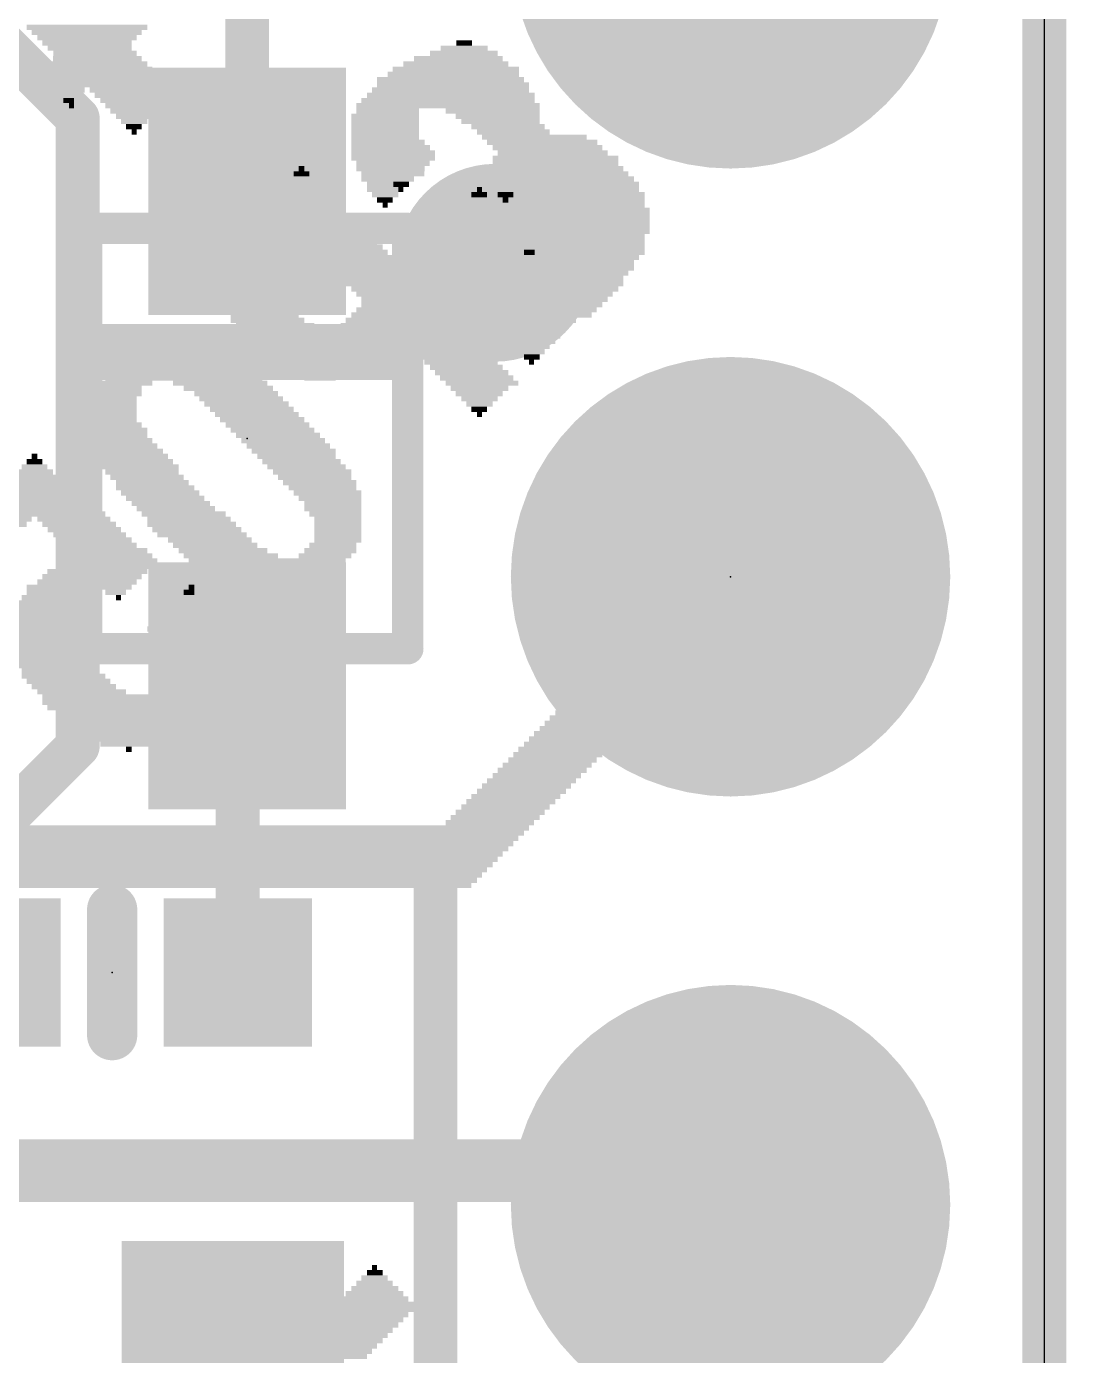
# Model space of a CAD drawing. Extents: x -0.1 to 35.6, y -0.1 to 17.9.
# Drawn here: x 31.44 to 35.65, y 5.74 to 11.12 of the extents above; entities that cross this region are included whole.
import ezdxf

# ---------------------------------------------------------------- set-up
doc = ezdxf.new("R2010")
doc.units = 0
for name, color, linetype in [('1', 12, 'CONTINUOUS'), ('16', 5, 'CONTINUOUS'), ('17', 110, 'CONTINUOUS'), ('18', 110, 'CONTINUOUS'), ('20', 53, 'CONTINUOUS'), ('200', 40, 'CONTINUOUS'), ('201', 6, 'CONTINUOUS'), ('21', 40, 'CONTINUOUS'), ('23', 40, 'CONTINUOUS')]:
    doc.layers.add(name, color=color, linetype=linetype)

# ---------------------------------------------------------------- blocks, each defined once
blk = doc.blocks.new('RECT')
blk.add_solid([(-0.5, -0.5), (0.5, -0.5), (-0.5, 0.5), (0.5, 0.5)])
blk = doc.blocks.new('ROUNDP')
at = {"const_width": 0.5}
blk.add_lwpolyline([(0, -0.25, 1), (0, 0.25, 1), (0, -0.25)], format="xyb", dxfattribs=at)
blk = doc.blocks.new('ROUNDV')
at = {"const_width": 0.5}
blk.add_lwpolyline([(0, -0.25, 1), (0, 0.25, 1), (0, -0.25)], format="xyb", dxfattribs=at)

msp = doc.modelspace()

# ---------------------------------------------------------------- linework, layer by layer
at = {"layer": '1', "const_width": 0.1778}
for points in [[(35.56, 0), (35.56, 17.78)], [(32.3342, 10.4488), (32.3342, 11.9688)], [(31.1019, 11.2917), (31.6484, 10.7452)], [(31.6484, 10.7452), (31.6484, 8.2045)], [(32.2961, 8.4107), (32.3342, 8.4488)], [(32.2961, 7.2898), (32.2961, 8.4107)], [(31.6484, 8.2045), (31.0069, 7.563)]]:
    msp.add_lwpolyline(points, dxfattribs=at)
at = {"layer": '1', "const_width": 0.0889}
for points in [[(31.6929, 10.7452, 1), (31.604, 10.7452)], [(31.617, 10.7138, 1), (31.6798, 10.7766)], [(32.2898, 10.4488, 1), (32.3787, 10.4488)], [(32.3406, 8.4107, 1), (32.2517, 8.4107)], [(32.3656, 8.4174, 1), (32.3028, 8.4802)], [(32.2647, 8.4421, 1), (32.3275, 8.3793)], [(31.6798, 8.1731, 1), (31.617, 8.2359)], [(31.604, 8.2045, 1), (31.6929, 8.2045)], [(32.2517, 7.2898, 1), (32.3406, 7.2898)]]:
    msp.add_lwpolyline(points, format="xyb", dxfattribs=at)
at = {"layer": '16', "const_width": 0.1778}
for points in [[(35.56, 0), (35.56, 17.78)], [(33.0962, 7.6962), (34.29, 8.89)], [(33.0962, 4.9022), (33.0962, 7.6962)], [(34.29, 5.461), (34.29, 6.35)]]:
    msp.add_lwpolyline(points, dxfattribs=at)
at = {"layer": '16', "const_width": 0.0889}
for points in [[(34.3214, 8.8586, 1), (34.2586, 8.9214)], [(33.0648, 7.7276, 1), (33.1276, 7.6648)], [(33.1407, 7.6962, 1), (33.0518, 7.6962)], [(34.3344, 6.35, 1), (34.2456, 6.35)]]:
    msp.add_lwpolyline(points, format="xyb", dxfattribs=at)
at = {"layer": '20'}
msp.add_line((35.56, 1.27), (35.56, 16.51), dxfattribs=at)
at = {"layer": '21'}
for points, const_width in [([(31.6842, 10.3306, 1), (31.6842, 10.267)], 0.0635), ([(31.7159, 10.2988, 1), (31.6525, 10.2988)], 0.0635), ([(33.016, 10.2988, 1), (32.9524, 10.2988)], 0.0635), ([(32.9842, 10.267, 1), (32.9842, 10.3306)], 0.0635), ([(31.7342, 9.8806, 1), (31.7342, 9.8171)], 0.0635), ([(32.966, 9.8488, 1), (32.9025, 9.8488)], 0.0635), ([(32.9342, 9.8171, 1), (32.9342, 9.8806)], 0.0635), ([(31.7342, 9.7806, 1), (31.7342, 9.7171)], 0.0635), ([(32.9342, 9.7171, 1), (32.9342, 9.7806)], 0.0635), ([(32.9025, 9.7488, 1), (32.966, 9.7488)], 0.0635), ([(31.6842, 8.6306, 1), (31.6842, 8.5671)], 0.0635), ([(32.9842, 8.5671, 1), (32.9842, 8.6306)], 0.0635), ([(31.6525, 8.5988, 1), (31.7159, 8.5988)], 0.0635), ([(32.9524, 8.5988, 1), (33.016, 8.5988)], 0.0635), ([(31.8389, 7.5438, 1), (31.7373, 7.5438)], 0.1016), ([(31.7373, 7.0358, 1), (31.8389, 7.0358)], 0.1016), ([(32.326, 6.4276, 1), (32.326, 6.5292)], 0.1016)]:
    msp.add_lwpolyline(points, format="xyb", dxfattribs=dict(at, const_width=const_width))
for points, const_width in [([(31.6842, 8.5988), (31.6842, 10.2988)], 0.127), ([(31.6842, 10.2988), (32.9842, 10.2988)], 0.127), ([(32.9842, 10.2988), (32.9842, 8.5988)], 0.127), ([(31.7342, 9.8488), (32.9342, 9.8488)], 0.127), ([(32.9342, 9.8488), (32.9342, 9.7488)], 0.127), ([(32.9342, 9.7488), (31.7342, 9.7488)], 0.127), ([(32.9842, 8.5988), (31.6842, 8.5988)], 0.127), ([(31.7881, 7.5438), (31.7881, 7.0358)], 0.2032), ([(28.126, 6.4784), (32.326, 6.4784)], 0.2032)]:
    msp.add_lwpolyline(points, dxfattribs=dict(at, const_width=const_width))
at = {"layer": '23'}
for p in [(32.3342, 9.4488), (34.29, 8.89), (31.7881, 7.2898)]:
    msp.add_point(p, dxfattribs=at)

# ---------------------------------------------------------------- block references
at = {"layer": '1', "yscale": 0.8, "rotation": 90}
for p in [(32.3342, 10.4488), (32.3342, 8.4488)]:
    msp.add_blockref('RECT', p, dxfattribs=at)
at = {"layer": '1', "xscale": 0.6, "yscale": 0.6}
for p in [(31.2801, 7.2898), (32.2961, 7.2898)]:
    msp.add_blockref('RECT', p, dxfattribs=at)
at = {"layer": '1', "xscale": 0.9, "yscale": 0.9, "rotation": 180}
msp.add_blockref('RECT', (32.276, 5.753), dxfattribs=at)
at = {"layer": '17', "xscale": 1.778, "yscale": 1.778, "rotation": 180}
for p in [(34.29, 11.43), (34.29, 11.43), (34.29, 8.89), (34.29, 8.89), (34.29, 6.35), (34.29, 6.35)]:
    msp.add_blockref('ROUNDP', p, dxfattribs=at)
at = {"layer": '18', "xscale": 0.8001, "yscale": 0.8001}
msp.add_blockref('ROUNDV', (33.3375, 10.16), dxfattribs=at)
msp.add_blockref('ROUNDV', (33.3375, 10.16), dxfattribs=at)
at = {"layer": '200'}
for p, xscale, yscale in [((33.2118, 11.0278), 0.1905, 0.0211), ((33.2118, 11.049), 0.0635, 0.0213), ((33.2003, 10.9643), 0.381, 0.0211), ((33.1991, 10.9855), 0.3378, 0.0213), ((33.2105, 11.0067), 0.2743, 0.0211), ((33.2003, 10.9008), 0.508, 0.0211), ((33.2003, 10.922), 0.4674, 0.0213), ((33.2118, 10.9432), 0.4445, 0.0211), ((33.02, 10.8585), 0.2337, 0.0213), ((33.2003, 10.8797), 0.5486, 0.0211), ((33.3273, 10.8585), 0.2946, 0.0213), ((32.9578, 10.795), 0.1905, 0.0213), ((32.9781, 10.8162), 0.1905, 0.0211), ((32.9883, 10.8373), 0.2108, 0.0211), ((33.3591, 10.8373), 0.2769, 0.0211), ((33.3705, 10.8162), 0.254, 0.0211), ((33.401, 10.795), 0.2337, 0.0213), ((32.9349, 10.7527), 0.1905, 0.0211), ((32.9463, 10.7738), 0.1676, 0.0211), ((33.401, 10.7738), 0.2337, 0.0211), ((33.4124, 10.7527), 0.2108, 0.0211), ((32.9349, 10.7315), 0.1905, 0.0213), ((32.9349, 10.7103), 0.1905, 0.0211), ((32.9349, 10.6892), 0.1905, 0.0211), ((33.4226, 10.7315), 0.1905, 0.0213), ((33.4226, 10.7103), 0.1905, 0.0211), ((33.4226, 10.6892), 0.1499, 0.0211), ((32.9349, 10.668), 0.1905, 0.0213), ((32.9463, 10.6468), 0.2134, 0.0211), ((33.4226, 10.668), 0.1499, 0.0213), ((33.4112, 10.6468), 0.127, 0.0211), ((33.6245, 10.6468), 0.254, 0.0211), ((33.6232, 10.668), 0.1702, 0.0213), ((32.9565, 10.6257), 0.2337, 0.0211), ((32.9667, 10.6045), 0.254, 0.0213), ((32.9781, 10.5833), 0.2311, 0.0211), ((33.5813, 10.5833), 0.508, 0.0211), ((33.5699, 10.6045), 0.4445, 0.0213), ((33.5598, 10.6257), 0.4242, 0.0211), ((32.9679, 10.5622), 0.2108, 0.0211), ((32.9679, 10.541), 0.1702, 0.0213), ((33.5813, 10.541), 0.5486, 0.0213), ((33.5813, 10.5622), 0.508, 0.0211), ((32.9565, 10.5198), 0.1473, 0.0211), ((32.9565, 10.4987), 0.1067, 0.0211), ((32.9578, 10.4775), 0.0635, 0.0213), ((33.3693, 10.4987), 0.2108, 0.0211), ((33.5801, 10.5198), 0.5918, 0.0211), ((33.3807, 10.4775), 0.1473, 0.0213), ((33.7299, 10.4987), 0.3378, 0.0211), ((33.7503, 10.4775), 0.3378, 0.0213), ((32.9565, 10.4563), 0.0203, 0.0211), ((33.3807, 10.4563), 0.1067, 0.0211), ((33.3794, 10.4352), 0.0635, 0.0211), ((33.7706, 10.4563), 0.2972, 0.0211), ((33.7934, 10.4352), 0.2972, 0.0211), ((33.3794, 10.414), 0.0229, 0.0213), ((33.8036, 10.414), 0.2769, 0.0213), ((33.815, 10.3928), 0.254, 0.0211), ((33.8252, 10.3717), 0.2743, 0.0211), ((33.8353, 10.3505), 0.254, 0.0213), ((33.8455, 10.3293), 0.2337, 0.0211), ((33.8569, 10.3082), 0.2108, 0.0211), ((33.8569, 10.287), 0.2108, 0.0213), ((33.8468, 10.2658), 0.1905, 0.0211), ((33.4759, 10.2023), 0.0432, 0.0211), ((33.8468, 10.2447), 0.1905, 0.0211), ((33.8468, 10.2235), 0.1905, 0.0213), ((33.8468, 10.2023), 0.1905, 0.0211), ((33.4747, 10.16), 0.127, 0.0213), ((33.4759, 10.1812), 0.0838, 0.0211), ((33.8137, 10.16), 0.1702, 0.0213), ((33.8239, 10.1812), 0.1905, 0.0211), ((33.6017, 10.0965), 0.508, 0.0213), ((33.622, 10.1177), 0.508, 0.0211), ((33.4861, 10.1388), 0.1905, 0.0211), ((33.7934, 10.1388), 0.2108, 0.0211), ((33.5813, 10.0753), 0.508, 0.0211), ((33.5915, 10.0542), 0.4877, 0.0211), ((33.5801, 10.033), 0.4242, 0.0213), ((33.5813, 10.0118), 0.381, 0.0211), ((33.5813, 9.9907), 0.3404, 0.0211), ((33.5813, 9.9695), 0.254, 0.0213), ((33.5813, 9.9483), 0.1676, 0.0211)]:
    msp.add_blockref('RECT', p, dxfattribs=dict(at, xscale=xscale, yscale=yscale))
at = {"layer": '201', "rotation": 180}
for p, xscale, yscale in [((31.6865, 11.1125), 0.4877, 0.0213), ((31.6852, 11.0913), 0.4445, 0.0211), ((31.6865, 11.0702), 0.4013, 0.0211), ((31.6865, 11.049), 0.3607, 0.0213), ((31.6967, 11.0278), 0.3404, 0.0211), ((31.7284, 10.9643), 0.4039, 0.0211), ((31.7183, 11.0067), 0.3378, 0.0211), ((31.7284, 10.9855), 0.3581, 0.0213), ((33.0937, 10.9643), 0.254, 0.0211), ((33.0835, 10.9855), 0.1473, 0.0213), ((31.7284, 10.922), 0.4851, 0.0213), ((31.7284, 10.9432), 0.4445, 0.0211), ((31.75, 10.9008), 0.4877, 0.0211), ((33.0937, 10.9008), 0.4674, 0.0211), ((33.0937, 10.922), 0.381, 0.0213), ((33.0937, 10.9432), 0.3404, 0.0211), ((31.7703, 10.8797), 0.4877, 0.0211), ((31.6128, 10.8585), 0.127, 0.0213), ((31.8656, 10.8585), 0.3378, 0.0213), ((33.1153, 10.8585), 0.5512, 0.0213), ((33.1038, 10.8797), 0.4877, 0.0211), ((31.6128, 10.8373), 0.0864, 0.0211), ((31.6116, 10.8162), 0.0432, 0.0211), ((31.623, 10.795), 0.0203, 0.0213), ((31.8872, 10.8373), 0.3404, 0.0211), ((31.877, 10.8162), 0.2743, 0.0211), ((31.877, 10.795), 0.2337, 0.0213), ((33.1153, 10.795), 0.6782, 0.0213), ((33.114, 10.8162), 0.635, 0.0211), ((33.1153, 10.8373), 0.5918, 0.0211), ((31.8757, 10.7738), 0.1905, 0.0211), ((31.877, 10.7527), 0.1473, 0.0211), ((32.8714, 10.7527), 0.2311, 0.0211), ((32.893, 10.7738), 0.2337, 0.0211), ((33.3058, 10.7738), 0.3378, 0.0211), ((33.3362, 10.7527), 0.3175, 0.0211), ((31.877, 10.7315), 0.1067, 0.0213), ((31.8757, 10.7103), 0.0635, 0.0211), ((31.877, 10.6892), 0.0203, 0.0211), ((32.8612, 10.7315), 0.2108, 0.0213), ((32.8612, 10.7103), 0.2108, 0.0211), ((32.8612, 10.6892), 0.2108, 0.0211), ((33.3591, 10.7315), 0.3175, 0.0213), ((33.3896, 10.7103), 0.2972, 0.0211), ((33.4112, 10.6892), 0.2946, 0.0211), ((32.8612, 10.668), 0.2108, 0.0213), ((32.8612, 10.6468), 0.2108, 0.0211), ((33.4327, 10.668), 0.2972, 0.0213), ((33.4531, 10.6468), 0.2972, 0.0211), ((32.8612, 10.6257), 0.2108, 0.0211), ((32.8828, 10.5833), 0.254, 0.0211), ((32.8714, 10.6045), 0.2311, 0.0213), ((33.4759, 10.6257), 0.2972, 0.0211), ((33.4963, 10.6045), 0.2972, 0.0213), ((33.5166, 10.5833), 0.2972, 0.0211), ((32.5539, 10.541), 0.0229, 0.0213), ((32.893, 10.5622), 0.2337, 0.0211), ((32.9032, 10.541), 0.254, 0.0213), ((33.5382, 10.5622), 0.2946, 0.0211), ((33.5598, 10.541), 0.2972, 0.0213), ((32.5539, 10.4775), 0.1499, 0.0213), ((32.5539, 10.4987), 0.1041, 0.0211), ((32.5539, 10.5198), 0.0635, 0.0211), ((32.9235, 10.5198), 0.254, 0.0211), ((32.9032, 10.4987), 0.2134, 0.0211), ((32.9032, 10.4775), 0.1676, 0.0213), ((33.5801, 10.5198), 0.2972, 0.0211), ((33.6017, 10.4987), 0.2946, 0.0211), ((33.6232, 10.4775), 0.2972, 0.0213), ((32.5539, 10.4352), 0.2311, 0.0211), ((32.5539, 10.4563), 0.1905, 0.0211), ((32.893, 10.4563), 0.1473, 0.0211), ((32.893, 10.4352), 0.1067, 0.0211), ((33.2727, 10.4352), 0.0635, 0.0211), ((33.274, 10.4563), 0.0203, 0.0211), ((33.6334, 10.4563), 0.2769, 0.0211), ((33.655, 10.4352), 0.2743, 0.0211), ((32.5539, 10.3717), 0.3581, 0.0211), ((32.5539, 10.3928), 0.3175, 0.0211), ((32.5539, 10.414), 0.2769, 0.0213), ((32.8917, 10.414), 0.0635, 0.0213), ((32.893, 10.3928), 0.0203, 0.0211), ((33.2727, 10.3717), 0.1905, 0.0211), ((33.274, 10.3928), 0.1473, 0.0211), ((33.274, 10.414), 0.1067, 0.0213), ((33.6753, 10.414), 0.2743, 0.0213), ((33.6855, 10.3928), 0.254, 0.0211), ((33.7083, 10.3717), 0.254, 0.0211), ((32.5539, 10.3293), 0.4445, 0.0211), ((32.5539, 10.3505), 0.4039, 0.0213), ((33.274, 10.3293), 0.2743, 0.0211), ((33.274, 10.3505), 0.2337, 0.0213), ((33.7287, 10.3505), 0.254, 0.0213), ((33.7287, 10.3293), 0.254, 0.0211), ((32.5539, 10.287), 0.5309, 0.0213), ((32.4053, 10.2658), 0.2337, 0.0211), ((32.5539, 10.3082), 0.4851, 0.0211), ((32.6911, 10.2658), 0.2972, 0.0211), ((33.2003, 10.2658), 0.254, 0.0211), ((33.2207, 10.287), 0.254, 0.0213), ((33.241, 10.3082), 0.254, 0.0211), ((33.7401, 10.3082), 0.2311, 0.0211), ((33.7604, 10.287), 0.2311, 0.0213), ((33.7604, 10.2658), 0.2311, 0.0211), ((32.3634, 10.2235), 0.2311, 0.0213), ((32.3634, 10.2023), 0.2311, 0.0211), ((32.385, 10.2447), 0.2337, 0.0211), ((32.7127, 10.2447), 0.2946, 0.0211), ((32.7343, 10.2235), 0.2972, 0.0213), ((32.7546, 10.2023), 0.2972, 0.0211), ((33.1673, 10.2235), 0.2743, 0.0213), ((33.1788, 10.2023), 0.2972, 0.0211), ((33.1775, 10.2447), 0.254, 0.0211), ((33.782, 10.2235), 0.2337, 0.0213), ((33.782, 10.2023), 0.2337, 0.0211), ((33.7706, 10.2447), 0.2108, 0.0211), ((32.3418, 10.1812), 0.2337, 0.0211), ((32.3317, 10.16), 0.2134, 0.0213), ((32.7762, 10.1812), 0.2946, 0.0211), ((32.7978, 10.16), 0.2972, 0.0213), ((33.1991, 10.1812), 0.2972, 0.0211), ((33.2207, 10.16), 0.2946, 0.0213), ((33.782, 10.1812), 0.2337, 0.0211), ((33.7706, 10.16), 0.2108, 0.0213), ((32.3317, 10.1388), 0.2134, 0.0211), ((32.3317, 10.1177), 0.2134, 0.0211), ((32.3317, 10.0965), 0.2134, 0.0213), ((32.8181, 10.1388), 0.2972, 0.0211), ((32.8397, 10.1177), 0.2946, 0.0211), ((32.8612, 10.0965), 0.2972, 0.0213), ((33.2422, 10.1388), 0.2972, 0.0211), ((33.2727, 10.1177), 0.3175, 0.0211), ((33.2956, 10.0965), 0.3175, 0.0213), ((33.7401, 10.0965), 0.2311, 0.0213), ((33.7604, 10.1177), 0.2311, 0.0211), ((33.7706, 10.1388), 0.2108, 0.0211), ((32.3317, 10.0753), 0.2134, 0.0211), ((32.3317, 10.0542), 0.2134, 0.0211), ((32.8816, 10.0753), 0.2972, 0.0211), ((32.9032, 10.0542), 0.2946, 0.0211), ((33.3375, 10.0753), 0.3607, 0.0211), ((33.5064, 10.0542), 0.6579, 0.0211), ((33.7185, 10.0753), 0.2743, 0.0211), ((32.3418, 10.033), 0.2337, 0.0213), ((32.352, 10.0118), 0.254, 0.0211), ((32.3748, 9.9907), 0.254, 0.0211), ((32.9248, 10.033), 0.2972, 0.0213), ((32.9451, 10.0118), 0.2972, 0.0211), ((32.9552, 9.9907), 0.3175, 0.0211), ((33.5064, 10.033), 0.6121, 0.0213), ((33.5064, 10.0118), 0.5715, 0.0211), ((33.5064, 9.9907), 0.5309, 0.0211), ((32.3748, 9.9695), 0.254, 0.0213), ((32.4053, 9.9483), 0.2743, 0.0211), ((32.9565, 9.9483), 0.4013, 0.0211), ((32.9565, 9.9695), 0.3607, 0.0213), ((33.5064, 9.9695), 0.4851, 0.0213), ((33.5064, 9.9483), 0.4445, 0.0211), ((32.4168, 9.9272), 0.2972, 0.0211), ((32.4472, 9.906), 0.3175, 0.0213), ((32.766, 9.8848), 0.9093, 0.0211), ((32.9565, 9.906), 0.4877, 0.0213), ((32.9552, 9.9272), 0.4445, 0.0211), ((33.4213, 9.9272), 0.2337, 0.0211), ((33.4429, 9.906), 0.2311, 0.0213), ((33.4645, 9.8848), 0.2337, 0.0211), ((33.6232, 9.9272), 0.0838, 0.0211), ((32.0573, 9.8425), 0.254, 0.0213), ((32.0459, 9.8637), 0.1499, 0.0211), ((32.6276, 9.8637), 0.5918, 0.0211), ((32.6276, 9.8425), 0.5512, 0.0213), ((33.0937, 9.8637), 0.2946, 0.0211), ((33.1153, 9.8425), 0.2972, 0.0213), ((33.4848, 9.8637), 0.2337, 0.0211), ((33.4861, 9.8425), 0.1905, 0.0213), ((32.0662, 9.779), 0.4445, 0.0213), ((32.0675, 9.8002), 0.4013, 0.0211), ((32.0561, 9.8213), 0.3378, 0.0211), ((32.6174, 9.8213), 0.5309, 0.0211), ((32.6276, 9.8002), 0.4648, 0.0211), ((32.6276, 9.779), 0.4242, 0.0213), ((33.1356, 9.8213), 0.2972, 0.0211), ((33.1572, 9.8002), 0.2946, 0.0211), ((33.1788, 9.779), 0.2972, 0.0213), ((33.4848, 9.8213), 0.1473, 0.0211), ((33.4848, 9.8002), 0.1067, 0.0211), ((33.4861, 9.779), 0.0635, 0.0213), ((32.0675, 9.7578), 0.5283, 0.0211), ((32.0777, 9.7367), 0.5486, 0.0211), ((32.6288, 9.7578), 0.381, 0.0211), ((32.6276, 9.7367), 0.3378, 0.0211), ((33.1991, 9.7578), 0.2972, 0.0211), ((33.2207, 9.7367), 0.2946, 0.0211), ((33.4848, 9.7578), 0.0203, 0.0211), ((31.8453, 9.6732), 0.2108, 0.0211), ((32.0777, 9.6943), 0.635, 0.0211), ((32.0777, 9.7155), 0.5944, 0.0213), ((32.225, 9.6732), 0.381, 0.0211), ((32.6288, 9.7155), 0.254, 0.0213), ((32.6288, 9.6943), 0.127, 0.0211), ((33.2422, 9.7155), 0.2972, 0.0213), ((33.2626, 9.6943), 0.2972, 0.0211), ((33.2842, 9.6732), 0.2946, 0.0211), ((31.8122, 9.6308), 0.1905, 0.0211), ((31.8237, 9.652), 0.1676, 0.0213), ((32.258, 9.652), 0.3607, 0.0213), ((32.2898, 9.6308), 0.3378, 0.0211), ((33.274, 9.652), 0.2337, 0.0213), ((33.2727, 9.6308), 0.1905, 0.0211), ((31.7919, 9.5885), 0.1905, 0.0213), ((31.7919, 9.5673), 0.1905, 0.0211), ((31.8021, 9.6097), 0.1702, 0.0211), ((32.3101, 9.6097), 0.3378, 0.0211), ((32.3317, 9.5885), 0.3404, 0.0213), ((32.3533, 9.5673), 0.3378, 0.0211), ((33.274, 9.6097), 0.1473, 0.0211), ((33.274, 9.5885), 0.1067, 0.0213), ((33.2727, 9.5673), 0.0635, 0.0211), ((31.7919, 9.5462), 0.1905, 0.0211), ((31.7919, 9.525), 0.1905, 0.0213), ((31.8021, 9.5038), 0.2108, 0.0211), ((32.3736, 9.5462), 0.3378, 0.0211), ((32.3952, 9.525), 0.3404, 0.0213), ((32.4168, 9.5038), 0.3378, 0.0211), ((33.274, 9.5462), 0.0203, 0.0211), ((31.8135, 9.4827), 0.2337, 0.0211), ((31.8135, 9.4615), 0.2337, 0.0213), ((32.4371, 9.4827), 0.3378, 0.0211), ((32.4587, 9.4615), 0.3404, 0.0213), ((31.8237, 9.4403), 0.254, 0.0211), ((31.844, 9.4192), 0.254, 0.0211), ((31.8554, 9.398), 0.2769, 0.0213), ((32.4802, 9.4403), 0.3378, 0.0211), ((32.5006, 9.4192), 0.3378, 0.0211), ((32.5222, 9.398), 0.3404, 0.0213), ((31.4744, 9.3557), 0.0635, 0.0211), ((31.4744, 9.3768), 0.0229, 0.0211), ((31.8656, 9.3768), 0.2972, 0.0211), ((31.8872, 9.3557), 0.2946, 0.0211), ((32.5336, 9.3768), 0.3175, 0.0211), ((32.5539, 9.3557), 0.3175, 0.0211), ((31.4846, 9.2922), 0.2108, 0.0211), ((31.4744, 9.3133), 0.1499, 0.0211), ((31.4744, 9.3345), 0.1041, 0.0213), ((31.8986, 9.3345), 0.3175, 0.0213), ((31.9088, 9.3133), 0.2972, 0.0211), ((31.9291, 9.2922), 0.2972, 0.0211), ((32.5742, 9.3345), 0.3175, 0.0213), ((32.5971, 9.3133), 0.3175, 0.0211), ((32.6073, 9.2922), 0.2972, 0.0211), ((31.4846, 9.2498), 0.2972, 0.0211), ((31.4858, 9.271), 0.254, 0.0213), ((31.9621, 9.2498), 0.3175, 0.0211), ((31.9507, 9.271), 0.2946, 0.0213), ((32.6276, 9.271), 0.2972, 0.0213), ((32.639, 9.2498), 0.2743, 0.0211), ((31.4846, 9.1863), 0.4242, 0.0211), ((31.4858, 9.2075), 0.381, 0.0213), ((31.4858, 9.2287), 0.3404, 0.0211), ((31.9824, 9.2287), 0.3175, 0.0211), ((32.0027, 9.2075), 0.3175, 0.0213), ((32.0256, 9.1863), 0.3175, 0.0211), ((32.6593, 9.2287), 0.2743, 0.0211), ((32.6695, 9.2075), 0.254, 0.0213), ((32.6809, 9.1863), 0.2311, 0.0211), ((31.496, 9.144), 0.5283, 0.0213), ((31.4846, 9.1652), 0.4648, 0.0211), ((32.0459, 9.1652), 0.3175, 0.0211), ((32.0777, 9.144), 0.3404, 0.0213), ((32.6809, 9.1652), 0.2311, 0.0211), ((32.6911, 9.144), 0.2108, 0.0213), ((31.3157, 9.1017), 0.254, 0.0211), ((31.336, 9.1228), 0.254, 0.0211), ((31.6332, 9.1228), 0.2946, 0.0211), ((31.6547, 9.1017), 0.2972, 0.0211), ((31.6751, 9.0805), 0.2972, 0.0213), ((32.0993, 9.1228), 0.3378, 0.0211), ((32.1094, 9.1017), 0.3581, 0.0211), ((32.131, 9.0805), 0.3607, 0.0213), ((32.7012, 9.1228), 0.1905, 0.0211), ((32.7012, 9.1017), 0.1905, 0.0211), ((32.7012, 9.0805), 0.1905, 0.0213), ((31.6967, 9.0593), 0.2946, 0.0211), ((31.7284, 9.0382), 0.2769, 0.0211), ((32.1513, 9.0593), 0.3607, 0.0211), ((32.1831, 9.0382), 0.3378, 0.0211), ((32.7012, 9.0593), 0.1905, 0.0211), ((32.7012, 9.0382), 0.1905, 0.0211), ((31.75, 9.017), 0.2743, 0.0213), ((31.7818, 8.9958), 0.2972, 0.0211), ((31.8033, 8.9747), 0.2946, 0.0211), ((32.2047, 9.017), 0.3404, 0.0213), ((32.2364, 8.9958), 0.3581, 0.0211), ((32.2682, 8.9747), 0.381, 0.0211), ((32.6492, 8.9747), 0.2134, 0.0211), ((32.6707, 8.9958), 0.2108, 0.0211), ((32.6809, 9.017), 0.1905, 0.0213), ((34.3002, 8.9747), 0.1676, 0.0211), ((34.3002, 8.9958), 0.127, 0.0211), ((31.7602, 8.9323), 0.381, 0.0211), ((31.8237, 8.9535), 0.2946, 0.0213), ((32.4155, 8.9535), 0.635, 0.0213), ((32.4168, 8.9323), 0.5918, 0.0211), ((34.3002, 8.9323), 0.254, 0.0211), ((34.3002, 8.9535), 0.2134, 0.0213), ((31.6865, 8.8688), 0.4013, 0.0211), ((31.7068, 8.89), 0.4013, 0.0213), ((31.7284, 8.9112), 0.4039, 0.0211), ((32.4168, 8.9112), 0.5512, 0.0211), ((32.4155, 8.89), 0.508, 0.0213), ((32.4269, 8.8688), 0.4445, 0.0211), ((34.2684, 8.8688), 0.3175, 0.0211), ((34.2786, 8.89), 0.2972, 0.0213), ((34.29, 8.9112), 0.2743, 0.0211), ((31.5493, 8.8053), 0.254, 0.0211), ((31.6547, 8.8477), 0.4242, 0.0211), ((31.5697, 8.8265), 0.254, 0.0213), ((31.8021, 8.8265), 0.0838, 0.0213), ((31.8135, 8.8053), 0.0203, 0.0211), ((32.0993, 8.8053), 0.0838, 0.0211), ((32.0993, 8.8265), 0.0432, 0.0213), ((32.1094, 8.8477), 0.0229, 0.0211), ((32.4269, 8.8477), 0.4039, 0.0211), ((32.4371, 8.8265), 0.3378, 0.0213), ((32.4383, 8.8053), 0.254, 0.0211), ((34.2265, 8.8053), 0.3607, 0.0211), ((34.2468, 8.8265), 0.3607, 0.0213), ((34.2583, 8.8477), 0.3378, 0.0211), ((31.5278, 8.7842), 0.2565, 0.0211), ((31.5163, 8.763), 0.2337, 0.0213), ((32.0993, 8.763), 0.1702, 0.0213), ((32.098, 8.7842), 0.127, 0.0211), ((32.4371, 8.7842), 0.1702, 0.0211), ((34.1833, 8.763), 0.3607, 0.0213), ((34.2049, 8.7842), 0.3581, 0.0211), ((31.496, 8.7418), 0.2337, 0.0211), ((31.496, 8.7207), 0.2337, 0.0211), ((31.496, 8.6995), 0.2337, 0.0213), ((32.0878, 8.6995), 0.2743, 0.0213), ((32.0878, 8.7207), 0.2337, 0.0211), ((32.0993, 8.7418), 0.2108, 0.0211), ((34.1198, 8.6995), 0.3607, 0.0213), ((34.1414, 8.7207), 0.3581, 0.0211), ((34.163, 8.7418), 0.3607, 0.0211), ((31.496, 8.6783), 0.2337, 0.0211), ((31.496, 8.6572), 0.2337, 0.0211), ((32.0777, 8.6783), 0.2946, 0.0211), ((32.0878, 8.6572), 0.2743, 0.0211), ((34.0779, 8.6572), 0.3581, 0.0211), ((34.0995, 8.6783), 0.3607, 0.0211), ((31.5062, 8.636), 0.254, 0.0213), ((31.5062, 8.6148), 0.254, 0.0211), ((31.5176, 8.5937), 0.2769, 0.0211), ((32.1094, 8.636), 0.2769, 0.0213), ((32.1208, 8.6148), 0.254, 0.0211), ((32.131, 8.5937), 0.2337, 0.0211), ((34.0144, 8.5937), 0.3581, 0.0211), ((34.036, 8.6148), 0.3607, 0.0211), ((34.0563, 8.636), 0.3607, 0.0213), ((31.5278, 8.5725), 0.2972, 0.0213), ((31.5481, 8.5513), 0.2972, 0.0211), ((32.131, 8.5725), 0.2337, 0.0213), ((32.131, 8.5513), 0.2337, 0.0211), ((33.9725, 8.5513), 0.3607, 0.0211), ((33.9928, 8.5725), 0.3607, 0.0213), ((31.5481, 8.5302), 0.2972, 0.0211), ((31.5697, 8.509), 0.2946, 0.0213), ((31.5913, 8.4878), 0.3378, 0.0211), ((32.131, 8.5302), 0.2337, 0.0211), ((32.1196, 8.509), 0.2108, 0.0213), ((32.1196, 8.4878), 0.2108, 0.0211), ((33.909, 8.4878), 0.3607, 0.0211), ((33.9293, 8.509), 0.3607, 0.0213), ((33.9509, 8.5302), 0.3581, 0.0211), ((31.6116, 8.4667), 0.3378, 0.0211), ((31.6332, 8.4455), 0.3404, 0.0213), ((32.0878, 8.4455), 0.2337, 0.0213), ((32.1094, 8.4667), 0.2311, 0.0211), ((33.8658, 8.4455), 0.3607, 0.0213), ((33.8874, 8.4667), 0.3581, 0.0211), ((31.6649, 8.4243), 0.3581, 0.0211), ((31.8453, 8.4032), 0.6782, 0.0211), ((31.8338, 8.382), 0.6553, 0.0213), ((32.0777, 8.4243), 0.254, 0.0211), ((33.8036, 8.382), 0.3581, 0.0213), ((33.8239, 8.4032), 0.3581, 0.0211), ((33.8455, 8.4243), 0.3607, 0.0211), ((31.8338, 8.3608), 0.6147, 0.0211), ((31.8453, 8.3397), 0.5512, 0.0211), ((33.7604, 8.3397), 0.3581, 0.0211), ((33.782, 8.3608), 0.3607, 0.0211), ((31.844, 8.3185), 0.508, 0.0213), ((31.8453, 8.2973), 0.4648, 0.0211), ((31.8453, 8.2762), 0.4242, 0.0211), ((33.6969, 8.2762), 0.3581, 0.0211), ((33.7185, 8.2973), 0.3607, 0.0211), ((33.7388, 8.3185), 0.3607, 0.0213), ((31.8554, 8.255), 0.3581, 0.0213), ((31.8453, 8.2338), 0.2972, 0.0211), ((33.655, 8.2338), 0.3607, 0.0211), ((33.6753, 8.255), 0.3607, 0.0213), ((31.8453, 8.2127), 0.2108, 0.0211), ((31.8554, 8.1915), 0.0229, 0.0213), ((33.5915, 8.1703), 0.3607, 0.0211), ((33.6118, 8.1915), 0.3607, 0.0213), ((33.6334, 8.2127), 0.3581, 0.0211), ((33.528, 8.1068), 0.3607, 0.0211), ((33.5483, 8.128), 0.3607, 0.0213), ((33.5699, 8.1492), 0.3581, 0.0211), ((33.4848, 8.0645), 0.3607, 0.0213), ((33.5064, 8.0857), 0.3581, 0.0211), ((33.4213, 8.001), 0.3607, 0.0213), ((33.4442, 8.0222), 0.3607, 0.0211), ((33.4645, 8.0433), 0.3607, 0.0211), ((33.3794, 7.9587), 0.3581, 0.0211), ((33.401, 7.9798), 0.3607, 0.0211), ((33.3159, 7.8952), 0.3581, 0.0211), ((33.3375, 7.9163), 0.3607, 0.0211), ((33.3578, 7.9375), 0.3607, 0.0213), ((32.3113, 7.8528), 2.286, 0.0211), ((32.3418, 7.874), 2.2657, 0.0213), ((32.2885, 7.8317), 2.286, 0.0211), ((32.2783, 7.8105), 2.2657, 0.0213), ((32.2682, 7.7893), 2.2454, 0.0211), ((32.2466, 7.7682), 2.2428, 0.0211), ((32.2364, 7.747), 2.2225, 0.0213), ((32.2263, 7.7258), 2.2022, 0.0211), ((32.2148, 7.6835), 2.1387, 0.0213), ((32.225, 7.7047), 2.159, 0.0211), ((32.2161, 7.6623), 2.0955, 0.0211), ((32.2148, 7.6412), 2.0523, 0.0211), ((32.6593, 6.604), 2.9007, 0.0213), ((32.6593, 6.5617), 3.0277, 0.0211), ((32.6606, 6.5828), 2.9845, 0.0211), ((32.6593, 6.4982), 3.0683, 0.0211), ((32.6593, 6.5405), 3.0277, 0.0213), ((32.6695, 6.5193), 3.048, 0.0211), ((32.6593, 6.477), 3.0683, 0.0213), ((32.6593, 6.4558), 3.0683, 0.0211), ((32.6593, 6.4347), 3.0277, 0.0211), ((32.6593, 6.4135), 3.0277, 0.0213), ((32.6606, 6.3923), 2.9845, 0.0211), ((32.6593, 6.3712), 2.9413, 0.0211), ((32.8511, 6.0748), 0.0635, 0.0211), ((32.8498, 6.096), 0.0203, 0.0213), ((32.8511, 6.0113), 0.1905, 0.0211), ((32.8498, 6.0325), 0.1473, 0.0213), ((32.8498, 6.0537), 0.1067, 0.0211), ((32.8498, 5.969), 0.2743, 0.0213), ((32.8498, 5.9902), 0.2337, 0.0211), ((32.8181, 5.9055), 0.3378, 0.0213), ((32.8498, 5.9267), 0.3607, 0.0211), ((32.8511, 5.9478), 0.3175, 0.0211), ((32.7762, 5.8632), 0.3404, 0.0211), ((32.7978, 5.8843), 0.3378, 0.0211), ((32.7127, 5.7997), 0.3404, 0.0211), ((32.7343, 5.8208), 0.3378, 0.0211), ((32.7546, 5.842), 0.3378, 0.0213), ((32.6707, 5.7573), 0.3378, 0.0211), ((32.6911, 5.7785), 0.3378, 0.0213), ((32.6492, 5.7362), 0.3404, 0.0211)]:
    msp.add_blockref('RECT', p, dxfattribs=dict(at, xscale=xscale, yscale=yscale))

doc.saveas('drawing.dxf')
